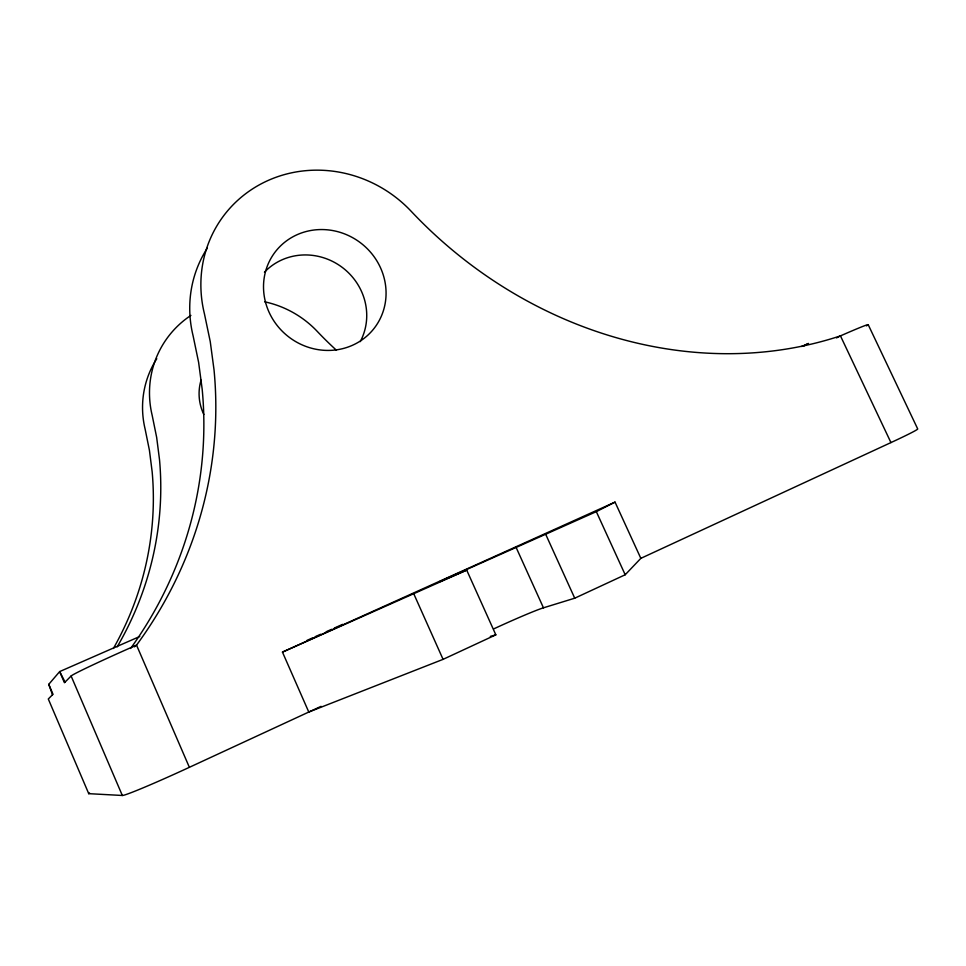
<?xml version="1.0" encoding="UTF-8"?>
<svg xmlns="http://www.w3.org/2000/svg" width="966" height="966" viewBox="0 0 966 966"><rect width="100%" height="100%" fill="white"/><g stroke="black" fill="none" stroke-linecap="round" stroke-linejoin="round"><path stroke-width="1.45" d="M52.502 694.771L48.759 684.339L59.663 671.587L139.792 636.473M494.23 628.661A43.325 1.763 -24.2 0 1 543.46 607.819L574.734 598.195L625.195 574.758L640.832 558.348L890.942 442.585A58.672 1.944 -23.8 0 0 917.7 428.928L868.192 324.648M866.43 325.868A58.358 1.473 -24.5 0 0 840.456 335.878A411.468 359.642 44.5 0 1 411.178 211.288A125.012 118.395 37.7 0 0 263.863 182.465A125.012 118.395 37.7 0 0 204.442 313.841L210.25 341.614L214.017 369.773A444.263 415.187 -5.9 0 1 136.532 645.131A64.963 1.872 -23.9 0 0 71.11 676.007L64.444 682.733L59.663 671.587L65.084 682.081M134.407 646.846L136.532 645.131L189.372 767.318A65.338 2.487 -24.6 0 1 122.332 795.477L88.739 793.666L48.3 698.998L53.009 694.264L48.759 684.339M803.181 346.251L808.494 343.461L801.587 346.492M836.52 337.895L840.456 335.878L890.942 442.585M615.04 502.115L282.458 652.11L308.782 712.039L443.068 659.355L495.836 634.843L466.711 570.121L439.216 581.87L444.227 579.503L596.324 511.642L615.04 502.115L640.832 558.348M189.372 767.318L321.086 706.351M306.898 640.458L312.392 637.971M315.133 636.739L320.627 634.264M326.122 631.788L331.616 629.313M334.357 628.069L342.592 624.362M282.458 652.11L466.711 570.121M490.305 636.413L495.836 634.843M596.324 511.642L625.195 574.758M545.766 534.452L574.734 598.195M516.049 547.275L543.46 607.819M413.846 593.969L443.068 659.355M71.11 676.007L122.332 795.477M190.906 315.411A98.52 95.223 34.2 0 0 152.193 415.428L156.661 437.393L159.511 459.671A342.93 323.996 -10.5 0 1 117.164 646.882M264.684 301.815A98.52 95.223 34.2 0 1 317.259 331.398A329.647 299.098 43.8 0 0 336.434 350.235M203.826 414.523A49.254 47.6 34.2 0 1 201.073 380.121M113.372 648.5A329.539 311.752 -11.2 0 0 152.157 471.794L149.428 450.325L145.129 429.145A94.934 91.999 33.4 0 1 156.782 358.712M130.591 648.488A421.961 395.335 -6.8 0 0 202.184 389.286L198.622 362.383L193.115 335.866A119.277 113.469 37.1 0 1 207.255 248.25M264.455 272.207A59.638 56.728 37.2 0 1 341.348 266.737A59.638 56.728 37.2 0 1 360.233 341.65M88.739 793.666A52.031 1.558 -24.5 0 1 89.5 792.881M265.578 302.455A62.5 59.18 37.7 0 0 368.058 334.985A62.5 59.18 37.7 0 0 340.732 232.54A62.5 59.18 37.7 0 0 265.578 302.455"/></g></svg>
